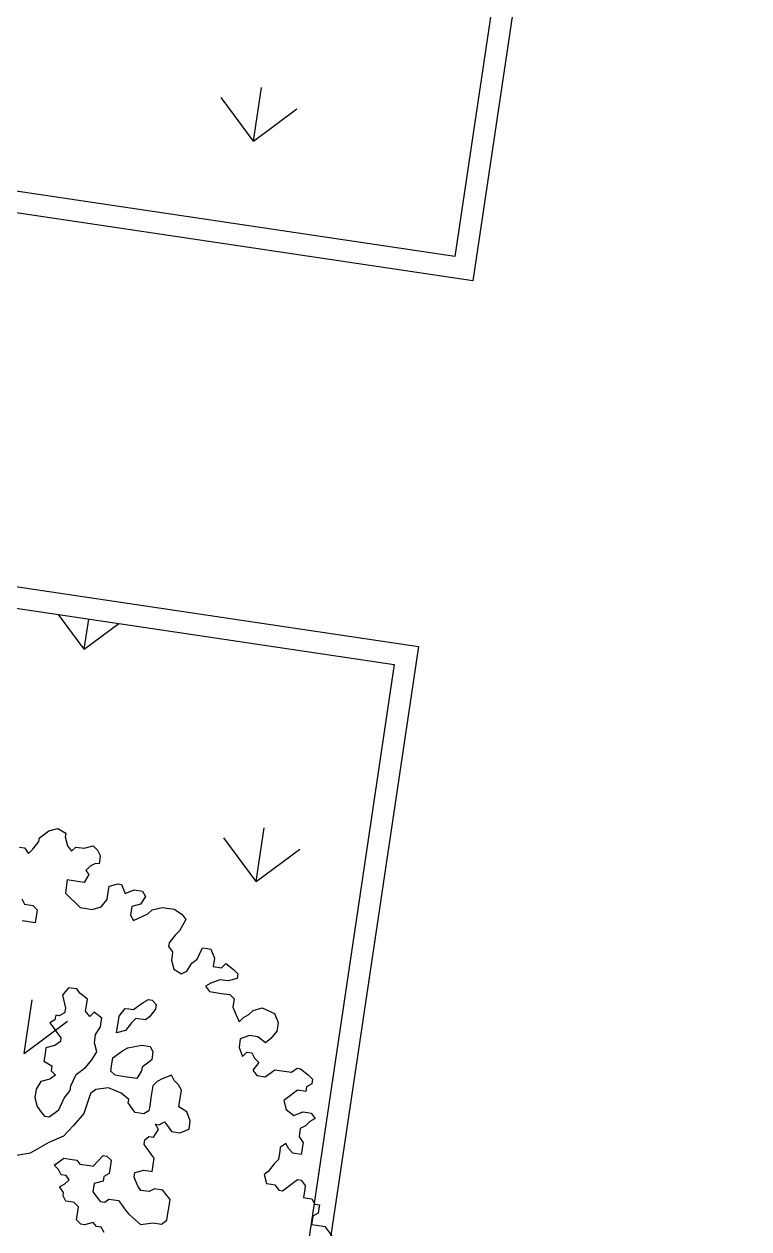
# Model space of a CAD drawing. Header units: millimetres. Extents: x 338 to 506, y 179 to 335.
# Drawn here: x 379.17 to 384.27, y 212.67 to 221.14 of the extents above; entities that cross this region are included whole.
import ezdxf

# ---------------------------------------------------------------- set-up
doc = ezdxf.new("R2010")
doc.units = ezdxf.units.MM
for name, color, linetype in [('ANDEN', 251, 'Continuous'), ('ARBOL-TOP', 3, 'Continuous'), ('MUROS', 32, 'Continuous')]:
    doc.layers.add(name, color=color, linetype=linetype)

# ---------------------------------------------------------------- blocks, each defined once
blk = doc.blocks.new('*X894')
at = {"color": 0}
for p, q in [((32.6423, 111.174), (32.8566, 111.3883)), ((29.7687, 111.174), (30.0381, 110.9046)), ((29.7687, 111.174), (30.1497, 111.174)), ((32.6423, 111.174), (32.8566, 110.9597)), ((32.6423, 111.174), (32.8566, 111.174)), ((31.2055, 109.7371), (31.4749, 110.0065)), ((31.2055, 109.7371), (31.4749, 109.4677)), ((31.2055, 109.7371), (31.5865, 109.7371))]:
    blk.add_line(p, q, dxfattribs=at)
blk = doc.blocks.new('*X961')
at = {"color": 0}
for q in [(36.6191, 110.7919), (36.6191, 110.2531), (36.7307, 110.5225)]:
    blk.add_line((36.3497, 110.5225), q, dxfattribs=at)
blk = doc.blocks.new('ARBOLITO')
at = {"linetype": 'ByBlock'}
for points in [[(462.7034, 69.7262), (462.7117, 69.7262), (462.7201, 69.7179), (462.7263, 69.7262), (462.7346, 69.7407), (462.7346, 69.747), (462.7491, 69.7615), (462.7637, 69.7678), (462.7782, 69.7615), (462.7782, 69.7553), (462.7845, 69.7407), (462.7928, 69.7324), (462.799, 69.7407), (462.8136, 69.7407), (462.8281, 69.747), (462.8364, 69.7407), (462.8427, 69.7324), (462.8427, 69.7262), (462.8427, 69.7179), (462.8364, 69.7179), (462.8281, 69.7117), (462.8219, 69.7033), (462.8281, 69.6971), (462.8219, 69.6826), (462.8073, 69.6826), (462.7928, 69.6826), (462.7928, 69.6742), (462.7928, 69.6597), (462.8219, 69.6389), (462.8364, 69.6389), (462.8427, 69.6389), (462.8572, 69.6452), (462.8655, 69.6597), (462.8655, 69.668), (462.8655, 69.6826), (462.8801, 69.6888), (462.8863, 69.6888), (462.8946, 69.6742), (462.9091, 69.6826), (462.9237, 69.6826), (462.9299, 69.6742), (462.9237, 69.6597), (462.9091, 69.6535), (462.9091, 69.6389), (462.9154, 69.6306), (462.9382, 69.6452), (462.9445, 69.6535), (462.9611, 69.6597), (462.9819, 69.6597), (462.9964, 69.6535), (463.0047, 69.6452), (462.9964, 69.6244), (462.9902, 69.6161), (462.9819, 69.6015), (462.9819, 69.5953), (462.9902, 69.587), (462.9902, 69.5807), (462.9902, 69.5724), (462.9964, 69.5579), (463.011, 69.5517), (463.0193, 69.5579), (463.0255, 69.5724), (463.0338, 69.5807), (463.0401, 69.6015), (463.0484, 69.6015), (463.0546, 69.6015), (463.0629, 69.587), (463.0629, 69.5724), (463.0775, 69.5724), (463.0837, 69.5807), (463.0982, 69.5724), (463.1065, 69.5662), (463.1065, 69.5579), (463.092, 69.5517), (463.0775, 69.5517), (463.0629, 69.5433), (463.0546, 69.5371), (463.0629, 69.5288), (463.0837, 69.5288), (463.0982, 69.5288), (463.1065, 69.5226), (463.1065, 69.508), (463.1211, 69.4852), (463.1273, 69.4935), (463.1356, 69.4997), (463.1419, 69.508), (463.1564, 69.5143), (463.1793, 69.508), (463.1876, 69.4935), (463.1876, 69.4852), (463.1876, 69.4789), (463.1793, 69.4644), (463.171, 69.4561), (463.1564, 69.4644), (463.1419, 69.4644), (463.1273, 69.4561), (463.1273, 69.4415), (463.1356, 69.427), (463.1419, 69.4353), (463.1502, 69.4353), (463.1564, 69.427), (463.1647, 69.4207), (463.1564, 69.4062), (463.1647, 69.3979), (463.1793, 69.3979), (463.1938, 69.4124), (463.2021, 69.4124), (463.2229, 69.4124), (463.2312, 69.4207), (463.2375, 69.4207), (463.252, 69.4124), (463.2603, 69.4062), (463.2603, 69.3979), (463.252, 69.3917), (463.252, 69.3833), (463.2375, 69.3833), (463.2312, 69.3771), (463.2229, 69.3688), (463.2167, 69.3626), (463.2229, 69.348), (463.2375, 69.3397), (463.252, 69.348), (463.2603, 69.348), (463.2665, 69.348), (463.2749, 69.3397), (463.2665, 69.3335), (463.2603, 69.3252), (463.252, 69.3189), (463.252, 69.3106), (463.252, 69.3044), (463.2603, 69.2961), (463.2603, 69.2898), (463.2603, 69.2815), (463.2603, 69.2753), (463.2458, 69.2753), (463.2375, 69.2815), (463.2312, 69.2898), (463.2229, 69.2815), (463.2229, 69.2753), (463.2229, 69.2607), (463.2167, 69.2524), (463.2084, 69.2379), (463.2021, 69.2317), (463.2084, 69.2171), (463.2167, 69.2171), (463.2229, 69.2171), (463.2312, 69.2088), (463.2375, 69.2088), (463.2458, 69.2171), (463.252, 69.2233), (463.2603, 69.2317), (463.2665, 69.2317), (463.2749, 69.2233), (463.2749, 69.2171), (463.2749, 69.2026), (463.2811, 69.2026), (463.2894, 69.2026), (463.2956, 69.1943), (463.3039, 69.1943), (463.3039, 69.188), (463.3039, 69.1797), (463.2956, 69.1735), (463.2956, 69.1652), (463.2956, 69.1589), (463.3039, 69.1589), (463.3185, 69.1589), (463.333, 69.1444)], [(462.7034, 69.7262), (462.7117, 69.7262), (462.7201, 69.7179), (462.7263, 69.7262), (462.7346, 69.7407), (462.7346, 69.747), (462.7491, 69.7615), (462.7637, 69.7678), (462.7782, 69.7615), (462.7782, 69.7553), (462.7845, 69.7407), (462.7928, 69.7324), (462.799, 69.7407), (462.8136, 69.7407), (462.8281, 69.747), (462.8364, 69.7407), (462.8427, 69.7324), (462.8427, 69.7262), (462.8427, 69.7179), (462.8364, 69.7179), (462.8281, 69.7117), (462.8219, 69.7033), (462.8281, 69.6971), (462.8219, 69.6826), (462.8073, 69.6826), (462.7928, 69.6826), (462.7928, 69.6742), (462.7928, 69.6597), (462.8219, 69.6389), (462.8364, 69.6389), (462.8427, 69.6389), (462.8572, 69.6452), (462.8655, 69.6597), (462.8655, 69.668), (462.8655, 69.6826), (462.8801, 69.6888), (462.8863, 69.6888), (462.8946, 69.6742), (462.9091, 69.6826), (462.9237, 69.6826), (462.9299, 69.6742), (462.9237, 69.6597), (462.9091, 69.6535), (462.9091, 69.6389), (462.9154, 69.6306), (462.9382, 69.6452), (462.9445, 69.6535), (462.9611, 69.6597), (462.9819, 69.6597), (462.9964, 69.6535), (463.0047, 69.6452), (462.9964, 69.6244), (462.9902, 69.6161), (462.9819, 69.6015), (462.9819, 69.5953), (462.9902, 69.587), (462.9902, 69.5807), (462.9902, 69.5724), (462.9964, 69.5579), (463.011, 69.5517), (463.0193, 69.5579), (463.0255, 69.5724), (463.0338, 69.5807), (463.0401, 69.6015), (463.0484, 69.6015), (463.0546, 69.6015), (463.0629, 69.587), (463.0629, 69.5724), (463.0775, 69.5724), (463.0837, 69.5807), (463.0982, 69.5724), (463.1065, 69.5662), (463.1065, 69.5579), (463.092, 69.5517), (463.0775, 69.5517), (463.0629, 69.5433), (463.0546, 69.5371), (463.0629, 69.5288), (463.0837, 69.5288), (463.0982, 69.5288), (463.1065, 69.5226), (463.1065, 69.508), (463.1211, 69.4852), (463.1273, 69.4935), (463.1356, 69.4997), (463.1419, 69.508), (463.1564, 69.5143), (463.1793, 69.508), (463.1876, 69.4935), (463.1876, 69.4852), (463.1876, 69.4789), (463.1793, 69.4644), (463.171, 69.4561), (463.1564, 69.4644), (463.1419, 69.4644), (463.1273, 69.4561), (463.1273, 69.4415), (463.1356, 69.427), (463.1419, 69.4353), (463.1502, 69.4353), (463.1564, 69.427), (463.1647, 69.4207), (463.1564, 69.4062), (463.1647, 69.3979), (463.1793, 69.3979), (463.1938, 69.4124), (463.2021, 69.4124), (463.2229, 69.4124), (463.2312, 69.4207), (463.2375, 69.4207), (463.252, 69.4124), (463.2603, 69.4062), (463.2603, 69.3979), (463.252, 69.3917), (463.252, 69.3833), (463.2375, 69.3833), (463.2312, 69.3771), (463.2229, 69.3688), (463.2167, 69.3626), (463.2229, 69.348), (463.2375, 69.3397), (463.252, 69.348), (463.2603, 69.348), (463.2665, 69.348), (463.2749, 69.3397), (463.2665, 69.3335), (463.2603, 69.3252), (463.252, 69.3189), (463.252, 69.3106), (463.252, 69.3044), (463.2603, 69.2961), (463.2603, 69.2898), (463.2603, 69.2815), (463.2603, 69.2753), (463.2458, 69.2753), (463.2375, 69.2815), (463.2312, 69.2898), (463.2229, 69.2815), (463.2229, 69.2753), (463.2229, 69.2607), (463.2167, 69.2524), (463.2084, 69.2379), (463.2021, 69.2317), (463.2084, 69.2171), (463.2167, 69.2171), (463.2229, 69.2171), (463.2312, 69.2088), (463.2375, 69.2088), (463.2458, 69.2171), (463.252, 69.2233), (463.2603, 69.2317), (463.2665, 69.2317), (463.2749, 69.2233), (463.2749, 69.2171), (463.2749, 69.2026), (463.2811, 69.2026), (463.2894, 69.2026), (463.2956, 69.1943), (463.3039, 69.1943), (463.3039, 69.188), (463.3039, 69.1797), (463.2956, 69.1735), (463.2956, 69.1652), (463.2956, 69.1589), (463.3039, 69.1589), (463.3185, 69.1589), (463.333, 69.1444)], [(462.7201, 69.6389), (462.7263, 69.6306), (462.7408, 69.6306), (462.7491, 69.6244), (462.7491, 69.6161), (462.7491, 69.6098), (462.7491, 69.6015), (462.7408, 69.6015), (462.7346, 69.6015), (462.7263, 69.6015)], [(462.7201, 69.6389), (462.7263, 69.6306), (462.7408, 69.6306), (462.7491, 69.6244), (462.7491, 69.6161), (462.7491, 69.6098), (462.7491, 69.6015), (462.7408, 69.6015), (462.7346, 69.6015), (462.7263, 69.6015)], [(462.8219, 69.2753), (462.8364, 69.2898), (462.8427, 69.3106), (462.851, 69.3252), (462.851, 69.3335), (462.8572, 69.3543), (462.8717, 69.3688), (462.8801, 69.3833), (462.8863, 69.3979), (462.8801, 69.4124), (462.8801, 69.427), (462.8863, 69.4415), (462.8863, 69.4498), (462.8863, 69.4561), (462.8717, 69.4644), (462.8655, 69.4561), (462.8572, 69.4644), (462.8572, 69.4706), (462.8572, 69.4852), (462.8427, 69.4935), (462.8364, 69.4997), (462.8219, 69.4997), (462.8136, 69.4852), (462.8219, 69.4644), (462.8219, 69.4561), (462.8136, 69.4498), (462.8073, 69.4498), (462.8073, 69.4415), (462.799, 69.4353), (462.8073, 69.427), (462.8136, 69.4207), (462.8219, 69.4124), (462.8219, 69.4062), (462.8136, 69.3979), (462.799, 69.3917), (462.799, 69.3771), (462.799, 69.3688), (462.8136, 69.3626), (462.8136, 69.3543), (462.8219, 69.348), (462.8136, 69.3397), (462.799, 69.3335), (462.7928, 69.3189), (462.7928, 69.3044), (462.799, 69.2898), (462.8073, 69.2815), (462.8136, 69.2753), (462.8219, 69.2753), (462.8219, 69.2753)], [(462.8219, 69.2753), (462.8364, 69.2898), (462.8427, 69.3106), (462.851, 69.3252), (462.851, 69.3335), (462.8572, 69.3543), (462.8717, 69.3688), (462.8801, 69.3833), (462.8863, 69.3979), (462.8801, 69.4124), (462.8801, 69.427), (462.8863, 69.4415), (462.8863, 69.4498), (462.8863, 69.4561), (462.8717, 69.4644), (462.8655, 69.4561), (462.8572, 69.4644), (462.8572, 69.4706), (462.8572, 69.4852), (462.8427, 69.4935), (462.8364, 69.4997), (462.8219, 69.4997), (462.8136, 69.4852), (462.8219, 69.4644), (462.8219, 69.4561), (462.8136, 69.4498), (462.8073, 69.4498), (462.8073, 69.4415), (462.799, 69.4353), (462.8073, 69.427), (462.8136, 69.4207), (462.8219, 69.4124), (462.8219, 69.4062), (462.8136, 69.3979), (462.799, 69.3917), (462.799, 69.3771), (462.799, 69.3688), (462.8136, 69.3626), (462.8136, 69.3543), (462.8219, 69.348), (462.8136, 69.3397), (462.799, 69.3335), (462.7928, 69.3189), (462.7928, 69.3044), (462.799, 69.2898), (462.8073, 69.2815), (462.8136, 69.2753), (462.8219, 69.2753)], [(462.9154, 69.4353), (462.9154, 69.4498), (462.9154, 69.4561), (462.9154, 69.4644), (462.9237, 69.4789), (462.9299, 69.4789), (462.9382, 69.4789), (462.9445, 69.4852), (462.9528, 69.4935), (462.9611, 69.4997), (462.9673, 69.4997), (462.9756, 69.4935), (462.9756, 69.4852), (462.9673, 69.4706), (462.9611, 69.4644), (462.9445, 69.4644), (462.9382, 69.4561), (462.9299, 69.4415), (462.9154, 69.4353), (462.9154, 69.4353)], [(462.9154, 69.4353), (462.9154, 69.4498), (462.9154, 69.4561), (462.9154, 69.4644), (462.9237, 69.4789), (462.9299, 69.4789), (462.9382, 69.4789), (462.9445, 69.4852), (462.9528, 69.4935), (462.9611, 69.4997), (462.9673, 69.4997), (462.9756, 69.4935), (462.9756, 69.4852), (462.9673, 69.4706), (462.9611, 69.4644), (462.9445, 69.4644), (462.9382, 69.4561), (462.9299, 69.4415), (462.9154, 69.4353)], [(462.9445, 69.3626), (462.9299, 69.3626), (462.9237, 69.3626), (462.9154, 69.3688), (462.9154, 69.3771), (462.9154, 69.3917), (462.9299, 69.4062), (462.9382, 69.4124), (462.9611, 69.4207), (462.9756, 69.4207), (462.9819, 69.4124), (462.9819, 69.3979), (462.9756, 69.3917), (462.9673, 69.3833), (462.9673, 69.3771), (462.9611, 69.3626), (462.9445, 69.3626), (462.9445, 69.3626)], [(462.9445, 69.3626), (462.9299, 69.3626), (462.9237, 69.3626), (462.9154, 69.3688), (462.9154, 69.3771), (462.9154, 69.3917), (462.9299, 69.4062), (462.9382, 69.4124), (462.9611, 69.4207), (462.9756, 69.4207), (462.9819, 69.4124), (462.9819, 69.3979), (462.9756, 69.3917), (462.9673, 69.3833), (462.9673, 69.3771), (462.9611, 69.3626), (462.9445, 69.3626)], [(462.9445, 69.0924), (462.9382, 69.1008), (462.9299, 69.1008), (462.9237, 69.107), (462.9091, 69.1008), (462.9029, 69.1008), (462.8946, 69.107), (462.8946, 69.1215), (462.8946, 69.1298), (462.8863, 69.1361), (462.8801, 69.1361), (462.8717, 69.1361), (462.8655, 69.1444), (462.8655, 69.1506), (462.8572, 69.1589), (462.8655, 69.1652), (462.8717, 69.1735), (462.8655, 69.1797), (462.8572, 69.1797), (462.851, 69.188), (462.8427, 69.1943), (462.851, 69.2026), (462.8572, 69.2088), (462.8717, 69.2088), (462.8801, 69.2088), (462.8863, 69.2026), (462.9029, 69.2026), (462.9091, 69.2026), (462.9237, 69.2233), (462.9299, 69.2233), (462.9382, 69.2171), (462.9382, 69.2088), (462.9382, 69.1943), (462.9299, 69.188), (462.9299, 69.1797), (462.9154, 69.1735), (462.9154, 69.1589), (462.9237, 69.1506), (462.9299, 69.1444), (462.9382, 69.1444), (462.9445, 69.1506), (462.9528, 69.1506), (462.9611, 69.1506), (462.9673, 69.1444), (462.9756, 69.1361), (462.9819, 69.1298), (463.0047, 69.1153), (463.0255, 69.1215), (463.0401, 69.1215), (463.0484, 69.1298), (463.0484, 69.1444), (463.0484, 69.1506), (463.0484, 69.1652), (463.0401, 69.1735), (463.0338, 69.1797), (463.0193, 69.1797), (463.011, 69.1735), (462.9964, 69.1735), (462.9902, 69.1797), (462.9819, 69.1943), (462.9819, 69.2026), (462.9964, 69.2088), (463.0047, 69.2088), (463.011, 69.2088), (463.011, 69.2317), (463.0047, 69.2379), (462.9964, 69.2462), (462.9902, 69.2524), (462.9902, 69.2607), (462.9964, 69.267), (463.0047, 69.267), (463.011, 69.2815), (463.0047, 69.2898), (463.011, 69.2898), (463.0193, 69.2961), (463.0255, 69.2898), (463.0338, 69.2815), (463.0484, 69.2815), (463.0629, 69.2898), (463.0629, 69.3044), (463.0546, 69.3189), (463.0401, 69.3252), (463.0401, 69.3335), (463.0401, 69.3397), (463.0401, 69.3543), (463.0338, 69.3626), (463.0255, 69.3688), (463.0193, 69.3771), (463.0047, 69.3688), (462.9964, 69.3626), (462.9902, 69.3543), (462.9902, 69.3335), (462.9902, 69.3189), (462.9902, 69.3106), (462.9819, 69.3044), (462.9673, 69.3044), (462.9611, 69.3106), (462.9528, 69.3189), (462.9528, 69.3252), (462.9382, 69.3335), (462.9154, 69.3397), (462.8946, 69.3335), (462.8863, 69.3252), (462.8801, 69.2898), (462.8655, 69.267), (462.851, 69.2462), (462.8281, 69.2317), (462.799, 69.2088), (462.7554, 69.1943)], [(462.9445, 69.0924), (462.9382, 69.1008), (462.9299, 69.1008), (462.9237, 69.107), (462.9091, 69.1008), (462.9029, 69.1008), (462.8946, 69.107), (462.8946, 69.1215), (462.8946, 69.1298), (462.8863, 69.1361), (462.8801, 69.1361), (462.8717, 69.1361), (462.8655, 69.1444), (462.8655, 69.1506), (462.8572, 69.1589), (462.8655, 69.1652), (462.8717, 69.1735), (462.8655, 69.1797), (462.8572, 69.1797), (462.851, 69.188), (462.8427, 69.1943), (462.851, 69.2026), (462.8572, 69.2088), (462.8717, 69.2088), (462.8801, 69.2088), (462.8863, 69.2026), (462.9029, 69.2026), (462.9091, 69.2026), (462.9237, 69.2233), (462.9299, 69.2233), (462.9382, 69.2171), (462.9382, 69.2088), (462.9382, 69.1943), (462.9299, 69.188), (462.9299, 69.1797), (462.9154, 69.1735), (462.9154, 69.1589), (462.9237, 69.1506), (462.9299, 69.1444), (462.9382, 69.1444), (462.9445, 69.1506), (462.9528, 69.1506), (462.9611, 69.1506), (462.9673, 69.1444), (462.9756, 69.1361), (462.9819, 69.1298), (463.0047, 69.1153), (463.0255, 69.1215), (463.0401, 69.1215), (463.0484, 69.1298), (463.0484, 69.1444), (463.0484, 69.1506), (463.0484, 69.1652), (463.0401, 69.1735), (463.0338, 69.1797), (463.0193, 69.1797), (463.011, 69.1735), (462.9964, 69.1735), (462.9902, 69.1797), (462.9819, 69.1943), (462.9819, 69.2026), (462.9964, 69.2088), (463.0047, 69.2088), (463.011, 69.2088), (463.011, 69.2317), (463.0047, 69.2379), (462.9964, 69.2462), (462.9902, 69.2524), (462.9902, 69.2607), (462.9964, 69.267), (463.0047, 69.267), (463.011, 69.2815), (463.0047, 69.2898), (463.011, 69.2898), (463.0193, 69.2961), (463.0255, 69.2898), (463.0338, 69.2815), (463.0484, 69.2815), (463.0629, 69.2898), (463.0629, 69.3044), (463.0546, 69.3189), (463.0401, 69.3252), (463.0401, 69.3335), (463.0401, 69.3397), (463.0401, 69.3543), (463.0338, 69.3626), (463.0255, 69.3688), (463.0193, 69.3771), (463.0047, 69.3688), (462.9964, 69.3626), (462.9902, 69.3543), (462.9902, 69.3335), (462.9902, 69.3189), (462.9902, 69.3106), (462.9819, 69.3044), (462.9673, 69.3044), (462.9611, 69.3106), (462.9528, 69.3189), (462.9528, 69.3252), (462.9382, 69.3335), (462.9154, 69.3397), (462.8946, 69.3335), (462.8863, 69.3252), (462.8801, 69.2898), (462.8655, 69.267), (462.851, 69.2462), (462.8281, 69.2317), (462.799, 69.2088), (462.7554, 69.1943)]]:
    blk.add_lwpolyline(points, dxfattribs=at)
blk = doc.blocks.new('A$C7152A42C')
at = {"layer": 'ANDEN'}
for points in [[(54.93114, 140.52352), (33.00663, 141.9156), (33.00663, 108.85105), (27.5977, 108.85105), (27.5977, 104.3339), (27.5977, 104.2339), (27.5977, 104.2839), (27.5977, 104.2839), (27.5977, 103.76938), (27.5977, 103.76938), (27.5977, 103.71938), (27.5977, 97.50321), (27.5977, 97.40321), (28.41845, 97.40321), (28.41845, 84.11147)], [(54.78114, 140.68335), (32.85663, 142.07542), (32.85663, 109.00105), (27.4477, 109.00105), (27.4477, 104.3339), (27.4477, 104.0839), (27.4477, 104.1339), (27.4477, 103.91938), (27.4477, 103.86938), (27.4477, 97.50321), (27.4477, 97.25321), (28.26845, 97.25321), (28.26845, 84.26147)]]:
    blk.add_lwpolyline(points, dxfattribs=at)
for points in [[(35.6068, 108.85105), (35.6068, 137.74245), (46.1704, 137.07172), (46.1704, 123.85105), (47.1704, 123.85105), (47.1704, 118.85105), (46.1704, 118.85105), (46.1704, 113.85105), (47.1704, 113.85105), (47.1704, 108.85105)], [(35.7568, 109.00105), (35.7568, 137.58262), (46.0204, 136.93094), (46.0204, 123.70105), (47.0204, 123.70105), (47.0204, 119.00105), (46.0204, 119.00105), (46.0204, 113.70105), (47.0204, 113.70105), (47.0204, 109.00105)]]:
    blk.add_lwpolyline(points, close=True, dxfattribs=at)
at = {"layer": 'ANDEN', "color": 251, "linetype": 'Continuous'}
for name in ['*X894', '*X961']:
    blk.add_blockref(name, (0, 0), dxfattribs=at)
at = {"layer": 'ARBOL-TOP', "color": 3, "linetype": 'ByBlock', "xscale": 4.090679926752369, "yscale": 4.090679926752369, "zscale": 4.090679926752369, "rotation": 270}
blk.add_blockref('ARBOLITO', (-254.02862, 2004.19013), dxfattribs=at)

msp = doc.modelspace()

# ---------------------------------------------------------------- block references
at = {"layer": 'MUROS', "color": 32, "rotation": 81.53046525965426}
msp.add_blockref('A$C7152A42C', (484.7482, 168.0844), dxfattribs=at)

doc.saveas('drawing.dxf')
